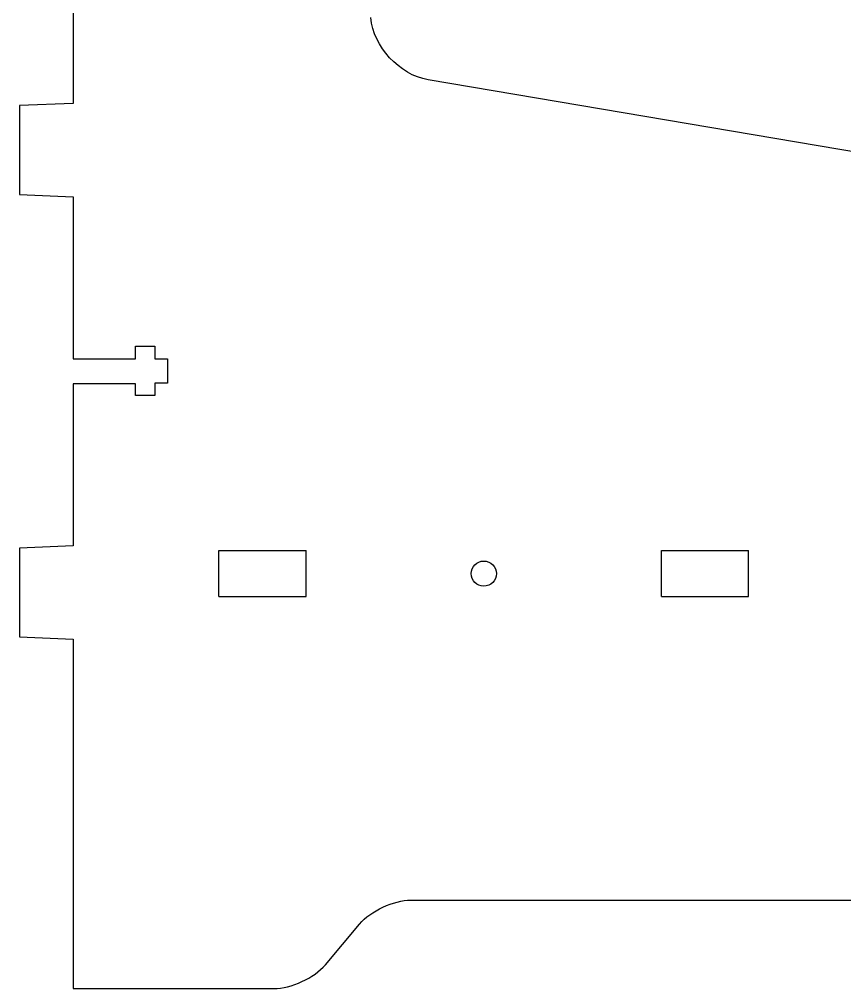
# Model space of a CAD drawing. Header units: millimetres. Extents: x -1134 to -106, y -482 to -94.
# Drawn here: x -1134.3 to -1041, y -481.7 to -372.2 of the extents above; entities that cross this region are included whole.
import ezdxf

# ---------------------------------------------------------------- set-up
doc = ezdxf.new("R2010")
doc.units = ezdxf.units.MM
doc.layers.add('CUTS', color=1, linetype='Continuous', true_color=0xff0000)

msp = doc.modelspace()

# ---------------------------------------------------------------- linework, layer by layer
at = {"layer": 'CUTS', "color": 1, "lineweight": 25, "true_color": 0xff0000}
for p, q in [((-1111.71, -437.43), (-1111.71, -432.23)), ((-1111.71, -432.23), (-1101.87, -432.23)), ((-1101.87, -437.43), (-1101.87, -432.23)), ((-1061.71, -437.43), (-1061.71, -432.23)), ((-1061.71, -432.23), (-1051.87, -432.23)), ((-1051.87, -437.43), (-1051.87, -432.23)), ((-1111.71, -437.43), (-1101.87, -437.43)), ((-1061.71, -437.43), (-1051.87, -437.43))]:
    msp.add_line(p, q, dxfattribs=at)
for points in [[(-1128.17, -310.51), (-1128.17, -381.68), (-1134.26, -381.93), (-1134.26, -391.99), (-1128.17, -392.24), (-1128.17, -410.53), (-1121.15, -410.53), (-1121.15, -409.13), (-1118.95, -409.13), (-1118.95, -410.53), (-1117.51, -410.53), (-1117.51, -413.3), (-1118.95, -413.3), (-1118.95, -414.7), (-1121.15, -414.7), (-1121.15, -413.37), (-1128.17, -413.37), (-1128.17, -431.68), (-1134.26, -431.93), (-1134.26, -441.98), (-1128.17, -442.23), (-1128.17, -481.73), (-1105.51, -481.73)], [(-1039.13, -387.29), (-1088.09, -379.02)], [(-1090.02, -471.73), (-839.99, -471.73)], [(-1099.69, -479.03), (-1095.83, -474.43)]]:
    msp.add_lwpolyline(points, dxfattribs=at)
for points in [[(-1088.09, -379.02), (-1091.33, -378.43), (-1094.25, -375.26), (-1094.56, -371.98)], [(-1083.21, -434.83), (-1083.21, -434.04), (-1082.58, -433.4), (-1081.79, -433.4)], [(-1081.79, -433.4), (-1081, -433.4), (-1080.37, -434.04), (-1080.37, -434.83)], [(-1081.79, -436.25), (-1082.58, -436.25), (-1083.21, -435.62), (-1083.21, -434.83)], [(-1080.37, -434.83), (-1080.37, -435.62), (-1081, -436.25), (-1081.79, -436.25)], [(-1095.83, -474.43), (-1094.58, -472.95), (-1091.96, -471.73), (-1090.02, -471.73)], [(-1105.51, -481.73), (-1103.56, -481.73), (-1100.94, -480.52), (-1099.69, -479.03)]]:
    msp.add_open_spline(points, degree=3, dxfattribs=at)

doc.saveas('drawing.dxf')
